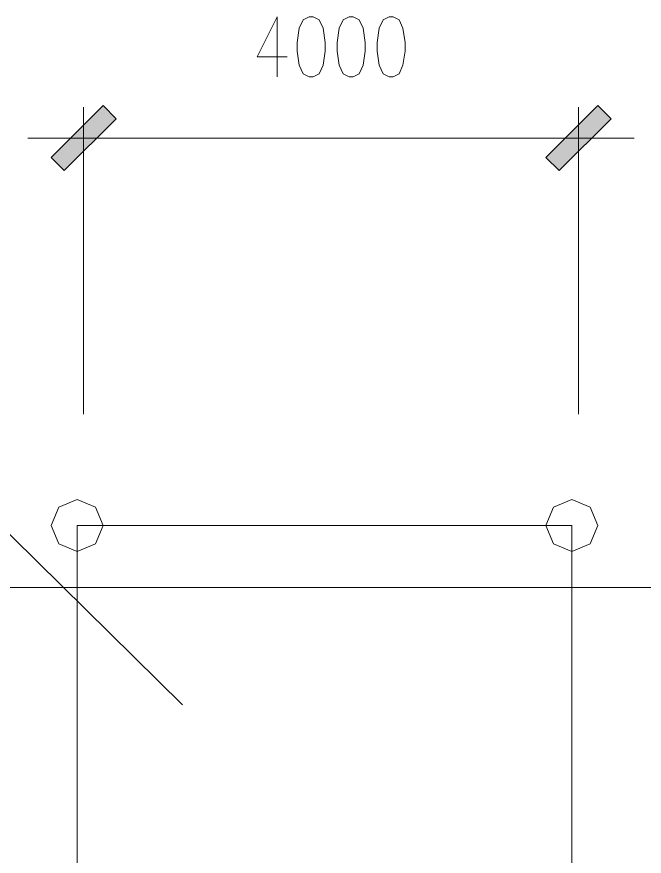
# Model space of a CAD drawing. Header units: millimetres. Extents: x 568 to 57335, y 85 to 28579.
# Drawn here: x 56568.1 to 56618.8, y 28330.4 to 28398.3 of the extents above; entities that cross this region are included whole.
import ezdxf

# ---------------------------------------------------------------- set-up
doc = ezdxf.new("R2010")
doc.units = ezdxf.units.MM

msp = doc.modelspace()

# ---------------------------------------------------------------- hatches: boundary and pattern name
h = msp.add_hatch(color=0)
h.dxf.hatch_style = 2
h.paths.add_polyline_path([(56575.089, 28391.098), (56576.153, 28390.042), (56571.952, 28385.84), (56570.888, 28386.904)])
h = msp.add_hatch(color=0)
h.dxf.hatch_style = 2
h.paths.add_polyline_path([(56611.937, 28385.84), (56610.881, 28386.904), (56615.075, 28391.098), (56616.139, 28390.042)])

# ---------------------------------------------------------------- linework, layer by layer
at = {"color": 0, "lineweight": 0}
for points in [[(56589.152, 28398.278), (56587.542, 28395.049), (56589.958, 28395.049)], [(56589.152, 28398.278), (56589.152, 28393.43)], [(56573.517, 28366.155), (56573.517, 28390.969)], [(56613.51, 28366.155), (56613.51, 28390.969)], [(56578.022, 28388.469), (56569.019, 28388.469)], [(56573.547, 28388.469), (56613.48, 28388.469)], [(56609.012, 28388.469), (56618.008, 28388.469)], [(56552.099, 28371.648), (56581.494, 28342.656)], [(56572.985, 28257.177), (56572.985, 28357.152)], [(56572.985, 28357.152), (56612.978, 28357.152)], [(56612.978, 28357.152), (56612.978, 28257.177)], [(56552.266, 28352.153), (56660.888, 28352.153)]]:
    msp.add_lwpolyline(points, dxfattribs=at)
for points in [[(56591.736, 28398.278), (56591.257, 28398.042), (56590.93, 28397.351), (56590.771, 28396.203), (56590.771, 28395.504), (56590.93, 28394.357), (56591.257, 28393.658), (56591.736, 28393.43), (56592.062, 28393.43), (56592.548, 28393.658), (56592.868, 28394.357), (56593.027, 28395.504), (56593.027, 28396.203), (56592.868, 28397.351), (56592.548, 28398.042), (56592.062, 28398.278)], [(56594.964, 28398.278), (56594.486, 28398.042), (56594.159, 28397.351), (56594, 28396.203), (56594, 28395.504), (56594.159, 28394.357), (56594.486, 28393.658), (56594.964, 28393.43), (56595.291, 28393.43), (56595.777, 28393.658), (56596.096, 28394.357), (56596.256, 28395.504), (56596.256, 28396.203), (56596.096, 28397.351), (56595.777, 28398.042), (56595.291, 28398.278)], [(56598.201, 28398.278), (56597.715, 28398.042), (56597.388, 28397.351), (56597.229, 28396.203), (56597.229, 28395.504), (56597.388, 28394.357), (56597.715, 28393.658), (56598.201, 28393.43), (56598.52, 28393.43), (56599.006, 28393.658), (56599.325, 28394.357), (56599.493, 28395.504), (56599.493, 28396.203), (56599.325, 28397.351), (56599.006, 28398.042), (56598.52, 28398.278)], [(56575.089, 28391.098), (56576.153, 28390.042), (56571.952, 28385.84), (56570.888, 28386.904)], [(56611.937, 28385.84), (56610.881, 28386.904), (56615.075, 28391.098), (56616.139, 28390.042)], [(56570.888, 28357.152), (56571.503, 28358.634), (56572.985, 28359.249), (56574.466, 28358.634), (56575.082, 28357.152), (56574.466, 28355.671), (56572.985, 28355.063), (56571.503, 28355.671)], [(56610.881, 28357.152), (56611.497, 28358.634), (56612.978, 28359.249), (56614.46, 28358.634), (56615.075, 28357.152), (56614.46, 28355.671), (56612.978, 28355.063), (56611.497, 28355.671)]]:
    msp.add_lwpolyline(points, close=True, dxfattribs=at)

doc.saveas('drawing.dxf')
